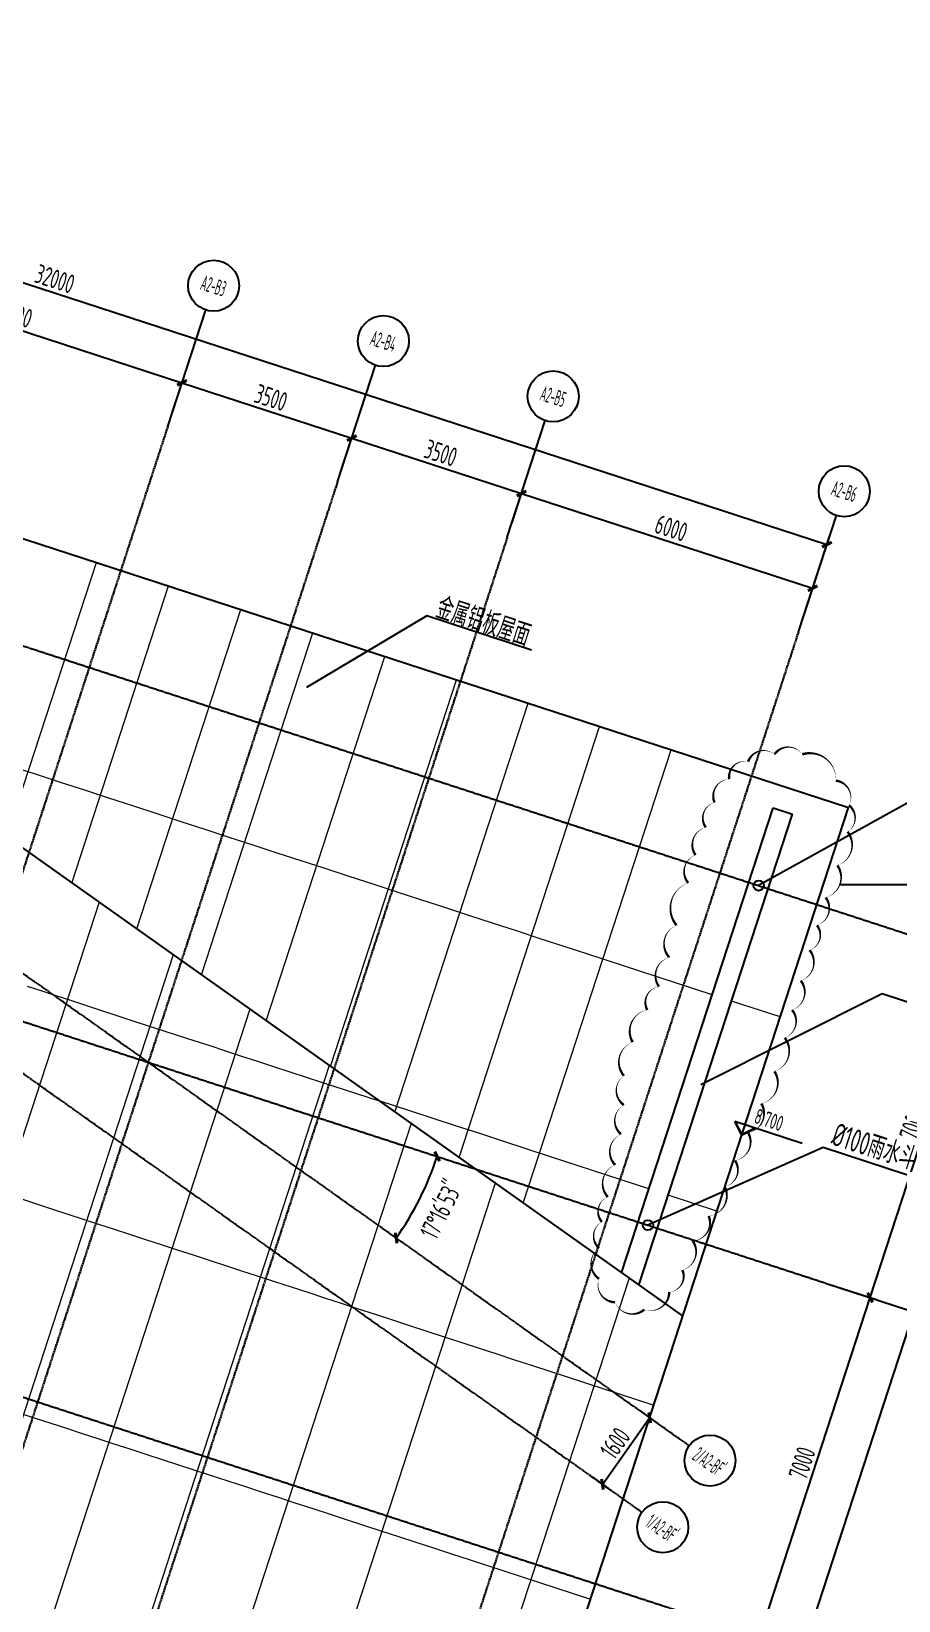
# Model space of a CAD drawing. Header units: millimetres. Extents: x 11677979 to 11902225, y -6694179 to -6308891.
# Drawn here: x 11863345 to 11880342, y -6341176 to -6310420 of the extents above; entities that cross this region are included whole.
import ezdxf
from ezdxf.enums import TextEntityAlignment as Align

# ---------------------------------------------------------------- set-up
doc = ezdxf.new("R2010")
doc.units = ezdxf.units.MM
doc.header["$LTSCALE"] = 10
doc.linetypes.add('A2-RG-AXIS$0$CENTER', pattern=[2, 1.25, -0.25, 0.25, -0.25])
doc.linetypes.add('A2-RG-AXIS$0$DOTE', pattern=[2.4200000000000004, 2, -0.2, 0.02, -0.2])
for name, color, linetype in [('A2-RG-AXIS$0$A-AXIS', 1, 'Continuous'), ('A2-RG-AXIS$0$A-DIMS-100', 1, 'Continuous'), ('A2-RG-AXIS$0$A-GRID', 1, 'A2-RG-AXIS$0$CENTER'), ('A2-RG-AXIS$0$A-SYMB', 4, 'Continuous'), ('A2-RI-RF$0$$2$A-SYMB', 4, 'Continuous'), ('A2-RI-RF$0$A-ROOF-DRAN', 175, 'Continuous'), ('A2-RI-RF$0$A-ROOF-EDGE', 2, 'Continuous'), ('A2-RI-RF$0$A-SYMB', 4, 'Continuous'), ('A2-RI-RF$0$A-SYMB-AREA', 4, 'Continuous'), ('A2-RI-RF$0$A-SYMB-NAME', 4, 'Continuous')]:
    doc.layers.add(name, color=color, linetype=linetype)
doc.layers.add('A2-RI-RF$0$A-DETL-LLIN', color=3, linetype='Continuous', lineweight=5)
doc.layers.add('A2-RI-RF$0$A-ROOF-PATT', color=8, linetype='Continuous', lineweight=13)
doc.styles.add('A2-RG-AXIS$0$ECADI', font='hzs.shx', dxfattribs={"width": 0.7, "bigfont": 'hztxt.shx'})
doc.styles.add('A2-RG-AXIS$0$XD2008', font='hzs.shx', dxfattribs={"width": 0.7, "bigfont": 'hztxt.shx'})
doc.styles.add('A2-RI-RF$0$$0$XD2008', font='xd-hzs.shx', dxfattribs={"width": 0.7, "bigfont": 'xd-hztxt.shx'})
doc.styles.add('A2-RI-RF$0$ECADI', font='hzs.shx', dxfattribs={"width": 0.7, "bigfont": 'hztxt.shx'})
doc.dimstyles.new('A2-RG-AXIS$0$XD150', dxfattribs={"dimscale": 300, "dimtxt": 2.5, "dimasz": 1.5, "dimexe": 1, "dimexo": 2, "dimgap": 0.5, "dimtad": 1, "dimdec": 0, "dimdsep": 46, "dimtxsty": 'A2-RG-AXIS$0$XD2008', "dimcen": 2.5, "dimclrt": 4, "dimaunit": 1, "dimadec": 3, "dimazin": 0, "dimtfac": 1, "dimtdec": 0, "dimtmove": 2, "dimatfit": 3, "dimfxl": 0, "dimtolj": 1, "dimtzin": 0, "dimarcsym": 0})
doc.dimstyles.new('A2-RG-AXIS$0$XD150$0', dxfattribs={"dimscale": 150, "dimtxt": 2.5, "dimasz": 1, "dimexe": 1, "dimexo": 2, "dimgap": 0.5, "dimtad": 1, "dimdec": 0, "dimdsep": 46, "dimtxsty": 'A2-RG-AXIS$0$XD2008', "dimblk": 'A2-RG-AXIS$0$_ArchTick', "dimcen": 2.5, "dimclrt": 4, "dimaunit": 1, "dimadec": 0, "dimazin": 0, "dimtfac": 1, "dimtdec": 0, "dimtmove": 2, "dimatfit": 3, "dimfxl": 0, "dimtolj": 1, "dimtzin": 0, "dimarcsym": 0})

# ---------------------------------------------------------------- blocks, each defined once
blk = doc.blocks.new('A2-RG-AXIS$0$_ArchTick')
at = {"color": 0, "linetype": 'ByBlock', "const_width": 0.4}
blk.add_lwpolyline([(-0.5, -0.5), (0.5, 0.5)], dxfattribs=at)
blk = doc.blocks.new('*D552')
at = {"layer": 'A2-RG-AXIS$0$A-DIMS-100', "color": 0, "lineweight": -2, "transparency": 16777216}
for p, q in [((11878927.93016906, -6334958.092917707), (11879926.23920276, -6335283.483664267)), ((11877614.35205065, -6341892.392635942), (11879783.6236307, -6335236.999273265)), ((11876758.65858434, -6341613.486278865), (11877756.9676227, -6341938.877026943))]:
    blk.add_line(p, q, dxfattribs=at)
at = {"layer": 'Defpoints', "color": 0, "transparency": 16777216}
for p in [(11878642.69902494, -6334865.124135705), (11879783.6236307, -6335236.999273265), (11876473.42744023, -6341520.517496863)]:
    blk.add_point(p, dxfattribs=at)
at = {"layer": 'A2-RG-AXIS$0$A-DIMS-100', "color": 0, "lineweight": -2, "transparency": 16777216, "xscale": 150, "yscale": 150, "zscale": 150}
for p, rotation in [((11879783.6236307, -6335236.999273265), 71.94704053343841), ((11877614.35205065, -6341892.392635942), 251.9470405334384)]:
    blk.add_blockref('A2-RG-AXIS$0$_ArchTick', p, dxfattribs=dict(at, rotation=rotation))
at = {"layer": 'A2-RG-AXIS$0$A-DIMS-100', "color": 4, "transparency": 16777216, "insert": (11878449.41058958, -6338483.348270353), "char_height": 375, "attachment_point": 5, "rotation": 71.94704053343841, "style": 'A2-RG-AXIS$0$XD2008'}
blk.add_mtext('\\A1;7000', dxfattribs=at)
blk = doc.blocks.new('*D553')
at = {"layer": 'A2-RG-AXIS$0$A-DIMS-100', "color": 0, "lineweight": -2, "transparency": 16777216}
for p, q in [((11879783.62360124, -6335236.999264201), (11881952.89518585, -6328581.605903353)), ((11881382.43289776, -6328395.668338951), (11882095.51075787, -6328628.090294454)), ((11879213.16131314, -6335051.061699798), (11879926.23917326, -6335283.483655302))]:
    blk.add_line(p, q, dxfattribs=at)
at = {"layer": 'Defpoints', "color": 0, "transparency": 16777216}
for p in [(11881097.20175371, -6328302.699556748), (11881952.89518585, -6328581.605903353), (11878927.93016909, -6334958.092917597)]:
    blk.add_point(p, dxfattribs=at)
at = {"layer": 'A2-RG-AXIS$0$A-DIMS-100', "color": 0, "lineweight": -2, "transparency": 16777216, "xscale": 150, "yscale": 150, "zscale": 150}
for p, rotation in [((11881952.89518585, -6328581.605903353), 71.94704049334469), ((11879783.62360124, -6335236.999264201), 251.9470404933447)]:
    blk.add_blockref('A2-RG-AXIS$0$_ArchTick', p, dxfattribs=dict(at, rotation=rotation))
at = {"layer": 'A2-RG-AXIS$0$A-DIMS-100', "color": 4, "transparency": 16777216, "insert": (11880618.6821425, -6331827.954899352), "char_height": 375, "attachment_point": 5, "rotation": 71.94704049334469, "style": 'A2-RG-AXIS$0$XD2008'}
blk.add_mtext('\\A1;7000', dxfattribs=at)
blk = doc.blocks.new('*D554')
at = {"layer": 'A2-RG-AXIS$0$A-DIMS-100', "color": 0, "lineweight": -2, "transparency": 16777216}
for p, q in [((11881382.47481131, -6328395.535308335), (11882951.24741189, -6328906.864034997)), ((11871497.38682192, -6363563.634785769), (11882808.63183982, -6328860.379644051)), ((11870071.2297934, -6363098.790450053), (11871640.00239399, -6363610.119176715))]:
    blk.add_line(p, q, dxfattribs=at)
at = {"layer": 'Defpoints', "color": 0, "transparency": 16777216}
for p in [(11881097.24366716, -6328302.566526443), (11882808.63183982, -6328860.379644051), (11869785.99864925, -6363005.821668161)]:
    blk.add_point(p, dxfattribs=at)
at = {"layer": 'A2-RG-AXIS$0$A-DIMS-100', "color": 0, "lineweight": -2, "transparency": 16777216, "xscale": 150, "yscale": 150, "zscale": 150}
for p, rotation in [((11882808.63183982, -6328860.379644051), 71.94704055555823), ((11871497.38682192, -6363563.634785769), 251.9470405555582)]:
    blk.add_blockref('A2-RG-AXIS$0$_ArchTick', p, dxfattribs=dict(at, rotation=rotation))
at = {"layer": 'A2-RG-AXIS$0$A-DIMS-100', "color": 4, "transparency": 16777216, "insert": (11876903.43207974, -6346130.659530753), "char_height": 375, "attachment_point": 5, "rotation": 71.94704055555823, "style": 'A2-RG-AXIS$0$XD2008'}
blk.add_mtext('\\A1;36500', dxfattribs=at)
blk = doc.blocks.new('*D557')
at = {"layer": 'A2-RG-AXIS$0$A-DIMS-100', "color": 0, "lineweight": -2, "transparency": 16777216}
for p, q in [((11859455.34974658, -6315708.006693729), (11859687.76429102, -6314994.964013273)), ((11859641.27916668, -6315137.579346304), (11866296.63920729, -6317306.877923114)), ((11866110.69016367, -6317877.365475068), (11866343.12433163, -6317164.262590084))]:
    blk.add_line(p, q, dxfattribs=at)
at = {"layer": 'Defpoints', "color": 0, "transparency": 16777216}
for p in [(11859362.37949791, -6315993.237359792), (11866296.63920729, -6317306.877923114), (11866017.719915, -6318162.596141131)]:
    blk.add_point(p, dxfattribs=at)
at = {"layer": 'A2-RG-AXIS$0$A-DIMS-100', "color": 0, "lineweight": -2, "transparency": 16777216, "xscale": 150, "yscale": 150, "zscale": 150}
for p, rotation in [((11859641.27916668, -6315137.579346304), 161.9467459168328), ((11866296.63920729, -6317306.877923114), 341.9467459168328)]:
    blk.add_blockref('A2-RG-AXIS$0$_ArchTick', p, dxfattribs=dict(at, rotation=rotation))
at = {"layer": 'A2-RG-AXIS$0$A-DIMS-100', "color": 4, "transparency": 16777216, "insert": (11863050.30815457, -6315972.651801905), "char_height": 375, "attachment_point": 5, "rotation": 341.9467459168328, "style": 'A2-RG-AXIS$0$XD2008'}
blk.add_mtext('\\A1;7000', dxfattribs=at)
blk = doc.blocks.new('*D558')
at = {"layer": 'A2-RG-AXIS$0$A-DIMS-100', "color": 0, "lineweight": -2, "transparency": 16777216}
for p, q in [((11866110.69016367, -6317877.365475068), (11866343.12433182, -6317164.262589509)), ((11866296.63920748, -6317306.877922539), (11869624.33716111, -6318391.533056268)), ((11869438.38258865, -6318962.03757056), (11869670.82228545, -6318248.917723237))]:
    blk.add_line(p, q, dxfattribs=at)
at = {"layer": 'Defpoints', "color": 0, "transparency": 16777216}
for p in [(11866017.719915, -6318162.596141131), (11869624.33716111, -6318391.533056268), (11869345.41233999, -6319247.268236624)]:
    blk.add_point(p, dxfattribs=at)
at = {"layer": 'A2-RG-AXIS$0$A-DIMS-100', "color": 0, "lineweight": -2, "transparency": 16777216, "xscale": 150, "yscale": 150, "zscale": 150}
for p, rotation in [((11866296.63920748, -6317306.877922539), 161.9467459168328), ((11869624.33716111, -6318391.533056268), 341.9467459168328)]:
    blk.add_blockref('A2-RG-AXIS$0$_ArchTick', p, dxfattribs=dict(at, rotation=rotation))
at = {"layer": 'A2-RG-AXIS$0$A-DIMS-100', "color": 4, "transparency": 16777216, "insert": (11868041.83715188, -6317599.6286566), "char_height": 375, "attachment_point": 5, "rotation": 341.9467459168328, "style": 'A2-RG-AXIS$0$XD2008'}
blk.add_mtext('\\A1;3500', dxfattribs=at)
blk = doc.blocks.new('*D559')
at = {"layer": 'A2-RG-AXIS$0$A-DIMS-100', "color": 0, "lineweight": -2, "transparency": 16777216}
for p, q in [((11869438.38258865, -6318962.03757056), (11869670.82228563, -6318248.917722676)), ((11869624.3371613, -6318391.533055708), (11872952.03560008, -6319476.188347572)), ((11872766.12833552, -6320046.547722286), (11872998.52072442, -6319333.573014542))]:
    blk.add_line(p, q, dxfattribs=at)
at = {"layer": 'Defpoints', "color": 0, "transparency": 16777216}
for p in [(11869345.41233999, -6319247.268236624), (11872952.03560008, -6319476.188347572), (11872673.15808685, -6320331.778388347)]:
    blk.add_point(p, dxfattribs=at)
at = {"layer": 'A2-RG-AXIS$0$A-DIMS-100', "color": 0, "lineweight": -2, "transparency": 16777216, "xscale": 150, "yscale": 150, "zscale": 150}
for p, rotation in [((11869624.3371613, -6318391.533055708), 161.9467459168328), ((11872952.03560008, -6319476.188347572), 341.9467459168328)]:
    blk.add_blockref('A2-RG-AXIS$0$_ArchTick', p, dxfattribs=dict(at, rotation=rotation))
at = {"layer": 'A2-RG-AXIS$0$A-DIMS-100', "color": 4, "transparency": 16777216, "insert": (11871369.53534828, -6318684.283868836), "char_height": 375, "attachment_point": 5, "rotation": 341.9467459168328, "style": 'A2-RG-AXIS$0$XD2008'}
blk.add_mtext('\\A1;3500', dxfattribs=at)
blk = doc.blocks.new('*D560')
at = {"layer": 'A2-RG-AXIS$0$A-DIMS-100', "color": 0, "lineweight": -2, "transparency": 16777216}
for p, q in [((11872766.12833552, -6320046.547722286), (11872998.52072474, -6319333.573013563)), ((11872952.03560041, -6319476.188346595), (11878656.96201288, -6321335.695371289)), ((11878471.06424392, -6321906.025613714), (11878703.44713721, -6321193.080038258))]:
    blk.add_line(p, q, dxfattribs=at)
at = {"layer": 'Defpoints', "color": 0, "transparency": 16777216}
for p in [(11872673.15808685, -6320331.778388347), (11878656.96201288, -6321335.695371289), (11878378.09399525, -6322191.256279777)]:
    blk.add_point(p, dxfattribs=at)
at = {"layer": 'A2-RG-AXIS$0$A-DIMS-100', "color": 0, "lineweight": -2, "transparency": 16777216, "xscale": 150, "yscale": 150, "zscale": 150}
for p, rotation in [((11872952.03560041, -6319476.188346595), 161.9467459168328), ((11878656.96201288, -6321335.695371289), 341.9467459168328)]:
    blk.add_blockref('A2-RG-AXIS$0$_ArchTick', p, dxfattribs=dict(at, rotation=rotation))
at = {"layer": 'A2-RG-AXIS$0$A-DIMS-100', "color": 4, "transparency": 16777216, "insert": (11875885.84777423, -6320156.365026138), "char_height": 375, "attachment_point": 5, "rotation": 341.9467459168328, "style": 'A2-RG-AXIS$0$XD2008'}
blk.add_mtext('\\A1;6000', dxfattribs=at)
blk = doc.blocks.new('*D561')
at = {"layer": 'A2-RG-AXIS$0$A-DIMS-100', "color": 0, "lineweight": -2, "transparency": 16777216}
for p, q in [((11848046.0837819, -6311989.248383477), (11848557.41213836, -6310420.477108918)), ((11848510.92774232, -6310563.092679332), (11878935.90674775, -6320479.869434802)), ((11878471.06278733, -6321906.025138948), (11878982.39114379, -6320337.253864387))]:
    blk.add_line(p, q, dxfattribs=at)
at = {"layer": 'Defpoints', "color": 0, "transparency": 16777216}
for p in [(11847953.11498981, -6312274.479524307), (11878935.90674775, -6320479.869434802), (11878378.09399525, -6322191.256279776)]:
    blk.add_point(p, dxfattribs=at)
at = {"layer": 'A2-RG-AXIS$0$A-DIMS-100', "color": 0, "lineweight": -2, "transparency": 16777216, "xscale": 150, "yscale": 150, "zscale": 150}
for p, rotation in [((11848510.92774232, -6310563.092679332), 161.9470385083665), ((11878935.90674775, -6320479.869434802), 341.9470385083665)]:
    blk.add_blockref('A2-RG-AXIS$0$_ArchTick', p, dxfattribs=dict(at, rotation=rotation))
at = {"layer": 'A2-RG-AXIS$0$A-DIMS-100', "color": 4, "transparency": 16777216, "insert": (11863804.76493811, -6315271.903808841), "char_height": 375, "attachment_point": 5, "rotation": 341.94703850836646, "style": 'A2-RG-AXIS$0$XD2008'}
blk.add_mtext('\\A1;32000', dxfattribs=at)
blk = doc.blocks.new('A2-RG-AXIS$0$ECADI-TAG-GRID')
at = {"color": 13}
blk.add_circle((0, 0), 5, dxfattribs=at)
at = {"style": 'A2-RG-AXIS$0$ECADI', "width": 0.7}
blk.add_attdef('GRID', text='', height=5, dxfattribs=at).set_placement((0, 0), align=Align.MIDDLE)
blk = doc.blocks.new('*D563')
at = {"layer": 'A2-RG-AXIS$0$A-DIMS-100', "color": 0, "lineweight": -2, "transparency": 16777216}
for p, q in [((11875258.06524041, -6337446.924627418), (11875585.21431263, -6337678.842345578)), ((11874537.5188221, -6338897.380059663), (11875462.8436641, -6337592.093141666)), ((11874332.74039841, -6338752.211545415), (11874659.88947063, -6338984.129263574))]:
    blk.add_line(p, q, dxfattribs=at)
at = {"layer": 'Defpoints', "color": 0, "transparency": 16777216}
for p in [(11875013.32394336, -6337273.426219594), (11875462.8436641, -6337592.093141666), (11874087.99910136, -6338578.713137591)]:
    blk.add_point(p, dxfattribs=at)
at = {"layer": 'A2-RG-AXIS$0$A-DIMS-100', "color": 0, "lineweight": -2, "transparency": 16777216, "xscale": 150, "yscale": 150, "zscale": 150}
for p, rotation in [((11875462.8436641, -6337592.093141666), 54.66696937451481), ((11874537.5188221, -6338897.380059663), 234.6669693745148)]:
    blk.add_blockref('A2-RG-AXIS$0$_ArchTick', p, dxfattribs=dict(at, rotation=rotation))
at = {"layer": 'A2-RG-AXIS$0$A-DIMS-100', "color": 4, "transparency": 16777216, "insert": (11874786.03260818, -6338092.925493819), "char_height": 375, "attachment_point": 5, "rotation": 54.666969374514814, "style": 'A2-RG-AXIS$0$XD2008'}
blk.add_mtext('\\A1;1600', dxfattribs=at)
blk = doc.blocks.new('*D534')
at = {"layer": 'A2-RG-AXIS$0$A-DIMS-100', "color": 0, "lineweight": -2, "ltscale": 3, "transparency": 16777216}
blk.add_arc((11865636.64522695, -6330625.906195152), 5954.255126050122, 324.6655761921282, 341.9470404933483, dxfattribs=at)
at = {"layer": 'Defpoints', "color": 0, "ltscale": 3, "transparency": 16777216}
for p in [(11846413.53616189, -6316997.839551635), (11840967.23776884, -6322585.112555077), (11870815.17724133, -6333564.606636181), (11878927.92889912, -6334958.092503279), (11876238.3543392, -6338141.901543669)]:
    blk.add_point(p, dxfattribs=at)
at = {"layer": 'A2-RG-AXIS$0$A-DIMS-100', "color": 0, "lineweight": -2, "ltscale": 3, "transparency": 16777216, "xscale": 150, "yscale": 150, "zscale": 150}
for p, rotation in [((11871297.77523217, -6332471.105688449), 71.94704049334831), ((11870494.06856946, -6334069.536921248), 234.6655761921282)]:
    blk.add_blockref('A2-RG-AXIS$0$_ArchTick', p, dxfattribs=dict(at, rotation=rotation))
at = {"layer": 'A2-RG-AXIS$0$A-DIMS-100', "color": 4, "ltscale": 3, "transparency": 16777216, "insert": (11871378.07992697, -6333512.755017445), "char_height": 375, "attachment_point": 5, "rotation": 63.30630834273997, "style": 'A2-RG-AXIS$0$XD2008'}
blk.add_mtext('\\A1;17°16\'53"', dxfattribs=at)
blk = doc.blocks.new('A2-RI-RF$0$5erhfh')
at = {"layer": 'A2-RI-RF$0$A-SYMB-AREA', "style": 'A2-RI-RF$0$ECADI', "width": 0.7}
blk.add_attdef('340M2', text='', height=2.5, dxfattribs=at).set_placement((0, 1.25), align=Align.MIDDLE_LEFT)
at = {"layer": 'A2-RI-RF$0$A-SYMB-NAME', "style": 'A2-RI-RF$0$ECADI', "width": 0.7}
blk.add_attdef('CHINESENAME', (-12.29193252821193, 3.0875), '', height=4.5, dxfattribs=at)
blk = doc.blocks.new('A2-RI-RF$0$$2$ECADI-TAG-HGHT（国标）')
at = {"color": 1}
blk.add_line((-2.121320343559546, 2.121320343559546), (11.76789873223262, 2.121320343559546), dxfattribs=at)
at = {"color": 1, "const_width": 0.5}
blk.add_lwpolyline([(-2.121320343559546, 2.121320343559546), (0, 0), (2.121320343559546, 2.121320343559546)], dxfattribs=at)
at = {"style": 'A2-RI-RF$0$$0$XD2008', "width": 0.7}
blk.add_attdef('FL', text='', height=3, dxfattribs=at).set_placement((-2.688785023899595, 2.967328765217609), align=Align.RIGHT)
for tag, p in [('F.F.L.', (2.283611041903605, 2.967328765217609)), ('T.O.S.', (2.283611041903605, -1.104423031572336))]:
    blk.add_attdef(tag, p, '', height=3, dxfattribs=at)
blk = doc.blocks.new('A2-RG-AXIS')
at = {"layer": 'A2-RG-AXIS$0$A-AXIS'}
for p, q in [((11866017.719915, -6318162.596141131), (11866761.5126057, -6315880.656620232)), ((11869345.41233998, -6319247.268236623), (11870089.21609832, -6316965.294760454)), ((11872673.10744573, -6320331.933754197), (11873416.92007611, -6318049.933058809)), ((11878377.7207673, -6322191.338726587), (11879121.54291445, -6319909.308833934)), ((11878927.92889912, -6334958.092503279), (11881209.77930306, -6335701.843256277))]:
    blk.add_line(p, q, dxfattribs=at)
at = {"layer": 'A2-RG-AXIS$0$A-GRID', "linetype": 'A2-RG-AXIS$0$DOTE'}
for p, q in [((11843136.50935356, -6315929.719193917), (11881097.20048383, -6328302.69914212)), ((11876238.3543392, -6338141.901543668), (11846413.53616189, -6316997.839551634)), ((11866017.6372556, -6318162.465000715), (11852856.99373725, -6358539.728125659)), ((11875313.56968471, -6339447.571423201), (11845488.17958158, -6318303.103969011)), ((11869345.46151255, -6319247.142503096), (11856184.81803177, -6359624.405512745)), ((11872673.16549019, -6320331.780801403), (11859512.52204699, -6360709.043695768)), ((11878378.07715797, -6322191.250791802), (11865217.4337792, -6362568.513488524)), ((11840967.23776884, -6322585.112555077), (11878927.92889912, -6334958.092503279)), ((11838797.96618413, -6329240.505916234), (11876758.6573144, -6341613.485864437))]:
    blk.add_line(p, q, dxfattribs=at)
at = {"layer": 'A2-RG-AXIS$0$A-SYMB'}
ref = blk.add_blockref('A2-RG-AXIS$0$ECADI-TAG-GRID', (11866916.43166116, -6315405.261956555), dxfattribs=dict(at, xscale=100.0000000000341, yscale=100.0000000000341, zscale=100.0000000000341, rotation=342.7200000000827))
ref.add_attrib('GRID', 'A2-B3', dxfattribs={"layer": '0', "extrusion": (0, 0, -1), "height": 300, "rotation": 17.27999999377483, "style": 'A2-RG-AXIS$0$ECADI', "text_generation_flag": 2, "width": 0.5}).set_placement((-11866916.43166116, -6315405.261956555), align=Align.MIDDLE)
ref = blk.add_blockref('A2-RG-AXIS$0$ECADI-TAG-GRID', (11870244.13515378, -6316489.900096774), dxfattribs=dict(at, xscale=100.0000000000341, yscale=100.0000000000341, zscale=100.0000000000341, rotation=342.7200000000827))
ref.add_attrib('GRID', 'A2-B4', dxfattribs={"layer": '0', "extrusion": (0, 0, -1), "height": 300, "rotation": 17.27999999377483, "style": 'A2-RG-AXIS$0$ECADI', "text_generation_flag": 2, "width": 0.5}).set_placement((-11870244.13515378, -6316489.900096774), align=Align.MIDDLE)
ref = blk.add_blockref('A2-RG-AXIS$0$ECADI-TAG-GRID', (11873571.83913157, -6317574.538395129), dxfattribs=dict(at, xscale=100.0000000000341, yscale=100.0000000000341, zscale=100.0000000000341, rotation=342.7200000000827))
ref.add_attrib('GRID', 'A2-B5', dxfattribs={"layer": '0', "extrusion": (0, 0, -1), "height": 300, "rotation": 17.27999999377483, "style": 'A2-RG-AXIS$0$ECADI', "text_generation_flag": 2, "width": 0.5}).set_placement((-11873571.83913157, -6317574.538395129), align=Align.MIDDLE)
ref = blk.add_blockref('A2-RG-AXIS$0$ECADI-TAG-GRID', (11879276.74412283, -6319434.00620937), dxfattribs=dict(at, xscale=100.0000000000341, yscale=100.0000000000341, zscale=100.0000000000341, rotation=342.7200000000827))
ref.add_attrib('GRID', 'A2-B6', dxfattribs={"layer": '0', "extrusion": (0, 0, -1), "height": 300, "rotation": 17.27999999377483, "style": 'A2-RG-AXIS$0$ECADI', "text_generation_flag": 2, "width": 0.5}).set_placement((-11879276.74412283, -6319434.00620937), align=Align.MIDDLE)
ref = blk.add_blockref('A2-RG-AXIS$0$ECADI-TAG-GRID', (11876645.5764586, -6338432.022458929), dxfattribs=dict(at, xscale=99.99999999997956, yscale=99.99999999997956, zscale=99.99999999997956, rotation=325.4399999999224))
ref.add_attrib('GRID', "2/A2-BF'", dxfattribs={"layer": '0', "extrusion": (0, 0, -1), "height": 300, "rotation": 34.55999999414512, "style": 'A2-RG-AXIS$0$ECADI', "text_generation_flag": 2, "width": 0.4}).set_placement((-11876645.5764586, -6338432.022458929), align=Align.MIDDLE)
ref = blk.add_blockref('A2-RG-AXIS$0$ECADI-TAG-GRID', (11875720.67234239, -6339737.859945388), dxfattribs=dict(at, xscale=99.99999999997956, yscale=99.99999999997956, zscale=99.99999999997956, rotation=325.4399999999224))
ref.add_attrib('GRID', "1/A2-BF'", dxfattribs={"layer": '0', "extrusion": (0, 0, -1), "height": 300, "rotation": 34.55999999414512, "style": 'A2-RG-AXIS$0$ECADI', "text_generation_flag": 2, "width": 0.4}).set_placement((-11875720.67234239, -6339737.859945388), align=Align.MIDDLE)
at = {"layer": 'A2-RG-AXIS$0$A-DIMS-100'}
for p1, p2, distance, picture, middle in [((11847953.11498981, -6312274.479524307), (11878378.09399525, -6322191.256279777), 1800.000000000843, '*D561', (11863804.76493811, -6315271.903808841)), ((11869785.99864925, -6363005.821668161), (11881097.24366716, -6328302.566526443), -1800.001375470765, '*D554', (11876903.43207974, -6346130.659530753)), ((11878927.93016909, -6334958.092917596), (11881097.20175371, -6328302.699556747), -899.9999999922474, '*D553', (11880618.6821425, -6331827.954899352)), ((11874087.99910135, -6338578.71313759), (11875013.32394335, -6337273.426219594), -551.0141437076765, '*D563', (11874786.03260818, -6338092.925493819))]:
    dim = blk.add_aligned_dim(p1=p1, p2=p2, distance=distance, dimstyle='A2-RG-AXIS$0$XD150$0', dxfattribs=at)
    dim.commit()
    dim.dimension.update_dxf_attribs({"geometry": picture, "text_midpoint": middle})
for base, p1, p2, angle, picture, middle in [((11866296.63920729, -6317306.877923114), (11859362.37949791, -6315993.237359791), (11866017.719915, -6318162.596141131), 161.9467459168328, '*D557', (11863050.30815457, -6315972.651801905)), ((11869624.33716111, -6318391.533056268), (11866017.719915, -6318162.596141131), (11869345.41233998, -6319247.268236623), 161.9467459168328, '*D558', (11868041.83715188, -6317599.6286566)), ((11872952.03560008, -6319476.188347572), (11869345.41233998, -6319247.268236623), (11872673.15808685, -6320331.778388347), 161.9467459168328, '*D559', (11871369.53534828, -6318684.283868836)), ((11878656.96201288, -6321335.695371289), (11872673.15808685, -6320331.778388347), (11878378.09399525, -6322191.256279777), 161.9467459168328, '*D560', (11875885.84777423, -6320156.365026138)), ((11879783.6236307, -6335236.999273265), (11876473.42744023, -6341520.517496863), (11878642.69902494, -6334865.124135705), 251.9470405334384, '*D552', (11878449.41058958, -6338483.348270353))]:
    dim = blk.add_linear_dim(base=base, p1=p1, p2=p2, angle=angle, dimstyle='A2-RG-AXIS$0$XD150$0', dxfattribs=at)
    dim.commit()
    dim.dimension.update_dxf_attribs({"geometry": picture, "text_midpoint": middle})
at = {"layer": 'A2-RG-AXIS$0$A-DIMS-100', "ltscale": 3}
dim = blk.add_angular_dim_2l(base=(11870815.17724133, -6333564.606636181), line1=((11840967.23776884, -6322585.112555077), (11878927.92889912, -6334958.092503279)), line2=((11876238.3543392, -6338141.901543668), (11846413.53616189, -6316997.839551634)), dimstyle='A2-RG-AXIS$0$XD150', override={"dimscale": 150, "dimasz": 1, "dimblk": 'A2-RG-AXIS$0$_ArchTick', "dimadec": 4}, dxfattribs=at)
dim.commit()
dim.dimension.update_dxf_attribs({"geometry": '*D534', "text_midpoint": (11871378.07992697, -6333512.755017444)})
blk = doc.blocks.new('A2-RI-RF')
at = {"layer": 'A2-RI-RF$0$A-ROOF-DRAN'}
for p, q in [((11874911.69869127, -6334749.769287027), (11877880.8185069, -6325640.258549185)), ((11875253.44267893, -6334992.045904364), (11878261.12733196, -6325764.214983404)), ((11877880.8185069, -6325640.258549185), (11878261.12669897, -6325764.216925462))]:
    blk.add_line(p, q, dxfattribs=at)
for centre in [(11877599.1512665, -6327162.531068819), (11875429.87968178, -6333817.924429976)]:
    blk.add_circle(centre, 100, dxfattribs=at)
at = {"layer": 'A2-RI-RF$0$A-ROOF-EDGE'}
for p, q in [((11845084.25151532, -6314461.012876544), (11879359.85587748, -6325632.86862675)), ((11851321.72982552, -6318025.852945874), (11876111.12932032, -6335600.095864882)), ((11871983.11175263, -6348264.983428199), (11879359.86533972, -6325632.871710893)), ((11876129.3406159, -6335544.362679327), (11876130.27355357, -6335541.500347648))]:
    blk.add_line(p, q, dxfattribs=at)
at = {"layer": 'A2-RI-RF$0$A-ROOF-PATT', "lineweight": 9}
for p, q in [((11862864.8671624, -6326209.266168463), (11864618.80127538, -6320828.141221202)), ((11864138.07122117, -6327111.893818601), (11866035.68268514, -6321289.962245794)), ((11865409.15237669, -6328013.016453769), (11867450.20162825, -6321751.013243504)), ((11866677.8655417, -6328912.460321341), (11868862.08536003, -6322211.205315418)), ((11867944.07372808, -6329810.128304713), (11870271.18143368, -6322670.488772733)), ((11869207.84977553, -6330706.072042994), (11871677.57090864, -6323128.890036116)), ((11870469.28835643, -6331600.358653398), (11873081.3591408, -6323586.443445469)), ((11871728.41878412, -6332493.008917374), (11874482.5787514, -6324043.159633419)), ((11872985.19696779, -6333383.991577111), (11875881.18067414, -6324499.022607205)), ((11863444.56257049, -6324985.928559265), (11862971.23309503, -6324831.65064864)), ((11863917.65704801, -6325140.129874216), (11863444.56257049, -6324985.928559265)), ((11864390.50511862, -6325294.250874831), (11863917.65704801, -6325140.129874216)), ((11864863.09660312, -6325448.288243281), (11864390.50511862, -6325294.250874831)), ((11865335.42132237, -6325602.238661755), (11864863.09660312, -6325448.288243281)), ((11865807.46909727, -6325756.098812463), (11865335.42132237, -6325602.238661755)), ((11866279.2297488, -6325909.865377629), (11865807.46909727, -6325756.098812463)), ((11866750.69309796, -6326063.535039498), (11866279.2297488, -6325909.865377629)), ((11867221.84896538, -6326217.104480182), (11866750.69309796, -6326063.535039498)), ((11867692.69036222, -6326370.571421727), (11867221.84896538, -6326217.104480182)), ((11868163.21963804, -6326523.936629948), (11867692.69036222, -6326370.571421727)), ((11868633.44080118, -6326677.201411339), (11868163.21963804, -6326523.936629948)), ((11869103.35786018, -6326830.367072447), (11868633.44080118, -6326677.201411339)), ((11869572.97482371, -6326983.434919868), (11869103.35786018, -6326830.367072447)), ((11870042.29570056, -6327136.406260231), (11869572.97482371, -6326983.434919868)), ((11870511.3244996, -6327289.282400195), (11870042.29570056, -6327136.406260231)), ((11870980.06522975, -6327442.064646437), (11870511.3244996, -6327289.282400195)), ((11864670.83017988, -6327489.588944281), (11857960.81435363, -6348076.128251479)), ((11871448.52155723, -6327594.754193933), (11870980.06522975, -6327442.064646437)), ((11871916.69342395, -6327747.351023747), (11871448.52155723, -6327594.754193933)), ((11872384.57885564, -6327899.854492377), (11871916.69342395, -6327747.351023747)), ((11872852.17587012, -6328052.263953759), (11872384.57885564, -6327899.854492377)), ((11873319.48248529, -6328204.578761833), (11872852.17587012, -6328052.263953759)), ((11873786.49671903, -6328356.798270546), (11873319.48248529, -6328204.578761833)), ((11866124.50043357, -6328520.15663382), (11859742.56816638, -6348100.125277188)), ((11874253.21658924, -6328508.921833852), (11873786.49671903, -6328356.798270546)), ((11876687.23596578, -6329302.270744724), (11874253.21658924, -6328508.921833852)), ((11863264.73649928, -6329134.429920063), (11863552.07081693, -6329228.084214753)), ((11863552.07081693, -6329228.084214753), (11863841.34998184, -6329322.372416656)), ((11863841.34998184, -6329322.372416656), (11864132.56751476, -6329417.292413925)), ((11864132.56751476, -6329417.292413925), (11864425.71693638, -6329512.842094672)), ((11864425.71693638, -6329512.842094672), (11864720.79176722, -6329609.019346971)), ((11878022.04664771, -6329737.341480372), (11877067.54415782, -6329426.229121087)), ((11867628.82132312, -6329586.632679226), (11861586.40412144, -6348124.958437921)), ((11864720.79176722, -6329609.019346971), (11865017.78552773, -6329705.822058858)), ((11865017.78552773, -6329705.822058858), (11865316.69173824, -6329803.248118339)), ((11865316.69173824, -6329803.248118339), (11865617.50391896, -6329901.295413382)), ((11865617.50391896, -6329901.295413382), (11865920.21559002, -6329999.961831925)), ((11865920.21559002, -6329999.961831925), (11866224.82027145, -6330099.245261872)), ((11866224.82027145, -6330099.245261872), (11866531.3114832, -6330199.143591101)), ((11866531.3114832, -6330199.143591101), (11866839.68274509, -6330299.654707458)), ((11866839.68274509, -6330299.654707458), (11867149.92757691, -6330400.776498762)), ((11867149.92757691, -6330400.776498762), (11867462.03949832, -6330502.506852805)), ((11869182.85073225, -6330688.349174817), (11863491.16747324, -6348150.612181324)), ((11867462.03949832, -6330502.506852805), (11867776.01202893, -6330604.843657351)), ((11867776.01202893, -6330604.843657351), (11868091.83868825, -6330707.784800143)), ((11868091.83868825, -6330707.784800143), (11868409.51299574, -6330811.328168896)), ((11868409.51299574, -6330811.328168896), (11868729.02847076, -6330915.471651302)), ((11868729.02847076, -6330915.471651302), (11869050.37863263, -6331020.213135031)), ((11869050.37863263, -6331020.213135031), (11870162.07322506, -6331382.560987572)), ((11870759.15400746, -6331577.174634852), (11870162.07322506, -6331382.560987572)), ((11871216.74026487, -6331726.321171008), (11870759.15400746, -6331577.174634852)), ((11870785.64648253, -6331824.638170887), (11865455.70340006, -6348177.070954024)), ((11871674.05031612, -6331875.37768), (11871216.74026487, -6331726.321171008)), ((11872131.08230653, -6332024.343557316), (11871674.05031612, -6331875.37768)), ((11872587.83438149, -6332173.218198452), (11872131.08230653, -6332024.343557316)), ((11873044.30468635, -6332322.000998911), (11872587.83438149, -6332173.218198452)), ((11873500.49136654, -6332470.691354201), (11873044.30468635, -6332322.000998911)), ((11875447.67162358, -6333105.35899534), (11873500.49136654, -6332470.691354201)), ((11872436.2663575, -6332994.831690727), (11867478.85703353, -6348204.31920202)), ((11876782.46288502, -6333540.423401036), (11875827.97981562, -6333229.317371704)), ((11863168.50140342, -6333310.177082556), (11863463.18799059, -6333406.227789971)), ((11863463.18799059, -6333406.227789971), (11863759.79036251, -6333502.902931917)), ((11863759.79036251, -6333502.902931917), (11864058.30205742, -6333600.200402237)), ((11864058.30205742, -6333600.200402237), (11864358.71661349, -6333698.118094742)), ((11864358.71661349, -6333698.118094742), (11864661.02756876, -6333796.653903213)), ((11864661.02756876, -6333796.653903213), (11864965.22846116, -6333895.805721398)), ((11864965.22846116, -6333895.805721398), (11865271.31282858, -6333995.571443011)), ((11865271.31282858, -6333995.571443011), (11865579.27420877, -6334095.948961743)), ((11865579.27420877, -6334095.948961743), (11865889.10613941, -6334196.936171255)), ((11865889.10613941, -6334196.936171255), (11866200.80215812, -6334298.530965179)), ((11866200.80215812, -6334298.530965179), (11866514.35580242, -6334400.731237123)), ((11866514.35580242, -6334400.731237123), (11866829.76060974, -6334503.53488067)), ((11866829.76060974, -6334503.53488067), (11867147.01011746, -6334606.939789377)), ((11867147.01011746, -6334606.939789377), (11867466.09786287, -6334710.943856779)), ((11867466.09786287, -6334710.943856779), (11867787.0173832, -6334815.544976387)), ((11867787.0173832, -6334815.544976387), (11868109.76221562, -6334920.741041692)), ((11868109.76221562, -6334920.741041692), (11868434.32589722, -6335026.529946162)), ((11868434.32589722, -6335026.529946162), (11868760.70196502, -6335132.909583245)), ((11868760.70196502, -6335132.909583245), (11869088.88395603, -6335239.877846374)), ((11869088.88395603, -6335239.877846374), (11869418.8654073, -6335347.432629008)), ((11869418.8654073, -6335347.432629008), (11869750.6398559, -6335455.571824607)), ((11869750.6398559, -6335455.571824607), (11870084.20083885, -6335564.293326614)), ((11870084.20083885, -6335564.293326614), (11870419.54189311, -6335673.595028455)), ((11870419.54189311, -6335673.595028455), (11870756.6565556, -6335783.474823539)), ((11870756.6565556, -6335783.474823539), (11871095.53836318, -6335893.93060526)), ((11871095.53836318, -6335893.93060526), (11871436.18085266, -6336004.960266992)), ((11871436.18085266, -6336004.960266992), (11871778.57756081, -6336116.561702098)), ((11871778.57756081, -6336116.561702098), (11872122.72202435, -6336228.732803925)), ((11872122.72202435, -6336228.732803925), (11872468.60777997, -6336341.471465806)), ((11872468.60777997, -6336341.471465806), (11872816.22836429, -6336454.775581057)), ((11872816.22836429, -6336454.775581057), (11873165.5773139, -6336568.643042985)), ((11863119.13284988, -6337501.200015105), (11863421.44380515, -6337599.735823576)), ((11863421.44380515, -6337599.735823576), (11863725.64469755, -6337698.887641761)), ((11863725.64469755, -6337698.887641761), (11864031.72906497, -6337798.653363374)), ((11864031.72906497, -6337798.653363374), (11864339.69044515, -6337899.030882106)), ((11864339.69044515, -6337899.030882106), (11864649.5223758, -6338000.018091618)), ((11864649.5223758, -6338000.018091618), (11864961.21839451, -6338101.612885542)), ((11864961.21839451, -6338101.612885542), (11865274.77203881, -6338203.813157487)), ((11865274.77203881, -6338203.813157487), (11865590.17684613, -6338306.616801033)), ((11865590.17684613, -6338306.616801033), (11865907.42635385, -6338410.02170974)), ((11865907.42635385, -6338410.02170974), (11866226.51409926, -6338514.025777142)), ((11866226.51409926, -6338514.025777142), (11866547.43361959, -6338618.62689675)), ((11866547.43361959, -6338618.62689675), (11866870.17845201, -6338723.822962055)), ((11866870.17845201, -6338723.822962055), (11867194.74213361, -6338829.611866525)), ((11867194.74213361, -6338829.611866525), (11867521.11820141, -6338935.991503608)), ((11867521.11820141, -6338935.991503608), (11867849.30019242, -6339042.959766738)), ((11867849.30019242, -6339042.959766738), (11868179.28164369, -6339150.514549372)), ((11868179.28164369, -6339150.514549372), (11868511.05609228, -6339258.65374497)), ((11868511.05609228, -6339258.65374497), (11868844.61707523, -6339367.375246977)), ((11868844.61707523, -6339367.375246977), (11869179.9581295, -6339476.676948818)), ((11869179.9581295, -6339476.676948818), (11869517.07279199, -6339586.556743903)), ((11869517.07279199, -6339586.556743903), (11869855.95459957, -6339697.012525623)), ((11869855.95459957, -6339697.012525623), (11870196.59708905, -6339808.042187355)), ((11870196.59708905, -6339808.042187355), (11870538.9937972, -6339919.643622461)), ((11870538.9937972, -6339919.643622461), (11870883.13826074, -6340031.814724288)), ((11870883.13826074, -6340031.814724288), (11871229.02401636, -6340144.553386169)), ((11871229.02401636, -6340144.553386169), (11871576.64460067, -6340257.85750142)), ((11871576.64460067, -6340257.85750142), (11871925.99355029, -6340371.724963348))]:
    blk.add_line(p, q, dxfattribs=at)
at = {"layer": 'A2-RI-RF$0$A-ROOF-PATT'}
for p, q in [((11875059.26108016, -6334854.382441078), (11870693.84395099, -6348247.619305073)), ((11873165.80064228, -6336568.542636982), (11875542.98048273, -6337343.365161218)), ((11871926.23629942, -6340371.630887383), (11874303.41613985, -6341146.453411612))]:
    blk.add_line(p, q, dxfattribs=at)
at = {"layer": 'A2-RI-RF$0$A-SYMB'}
for points in [[(11873147.22390687, -6322548.1597923), (11871095.11200253, -6321877.605182054), (11868737.23029104, -6323277.686437508)], [(11883558.09084578, -6325665.85109063), (11881505.97894143, -6324995.296480384), (11877599.1512665, -6327162.531068819)], [(11882069.5415132, -6329954.551687946), (11880017.42960886, -6329283.9970777), (11876468.13975978, -6331070.441780259)], [(11880917.35720415, -6332968.93636582), (11878865.2452998, -6332298.381755575), (11875429.87968178, -6333817.924429976)]]:
    blk.add_lwpolyline(points, dxfattribs=at)
at = {"layer": 'Defpoints', "color": 3}
blk.add_line((11879190.84953565, -6327140.49921261), (11894445.64776681, -6327140.49921261), dxfattribs=at)
at = {"layer": 'Defpoints'}
blk.add_lwpolyline([(11878453.77858817, -6324589.450783951, 0, 50, 0.52056705), (11877909.31161808, -6324589.450783951, 0, 50, 0.52056705), (11877909.31161808, -6324589.450783951, 0, 50, 0.52056705), (11877393.54063005, -6324732.632641017, 0, 50, 0.52056705), (11877393.54063005, -6324732.632641017, 0, 50, 0.52056705), (11877021.01672492, -6325076.277122362, 0, 50, 0.52056705), (11877021.01672492, -6325076.277122362, 0, 50, 0.52056705), (11876734.46435227, -6325534.456390172, 0, 50, 0.52056705), (11876734.46435227, -6325534.456390172, 0, 50, 0.52056705), (11876562.55039074, -6326021.282728583, 0, 50, 0.52056705), (11876562.55039074, -6326021.282728583, 0, 50, 0.52056705), (11876361.96955057, -6326565.376460226, 0, 50, 0.52056705), (11876361.96955057, -6326565.376460226, 0, 50, 0.52056705), (11876218.69336425, -6327109.470191867, 0, 50, 0.52056705), (11876218.69336425, -6327109.470191867, 0, 50, 0.52056705), (11875989.44564544, -6327939.927637642, 0, 50, 0.52056705), (11875989.44564544, -6327939.927637642, 0, 50, 0.52056705), (11875846.16945911, -6328569.922459134, 0, 50, 0.52056705), (11875846.16945911, -6328569.922459132, 0, 50, 0.52056705), (11875645.58861895, -6329142.663261376, 0, 50, 0.52056705), (11875645.58861895, -6329142.663261376, 0, 50, 0.52056705), (11875416.37000357, -6329600.842529186, 0, 50, 0.52056705), (11875416.37000357, -6329600.842529186, 0, 50, 0.52056705), (11875129.81763092, -6330230.850724661, 0, 50, 0.52056705), (11875129.81763092, -6330230.85072466, 0, 50, 0.52056705), (11874957.87456596, -6330889.479242773, 0, 50, 0.52056705), (11874957.87456596, -6330889.479242773, 0, 50, 0.52056705), (11874957.87456596, -6331462.220045013, 0, 50, 0.52056705), (11874957.87456596, -6331462.220045013, 0, 50, 0.52056705), (11874900.56991212, -6332034.947473273, 0, 50, 0.52056705), (11874900.56991212, -6332034.947473273, 0, 50, 0.52056705), (11874785.96060443, -6332636.308598149, 0, 50, 0.52056705), (11874785.96060443, -6332636.308598148, 0, 50, 0.52056705), (11874642.6844181, -6333266.316793623, 0, 50, 0.52056705), (11874642.6844181, -6333266.316793622, 0, 50, 0.52056705), (11874528.04600699, -6333753.129758053, 0, 50, 0.52056705), (11874528.04600699, -6333753.129758053, 0, 50, 0.52056705), (11874470.74135314, -6334268.589793079, 0, 50, 0.52056705), (11874470.74135314, -6334268.589793079, 0, 50, 0.52056705), (11874470.74135314, -6334869.964291938, 0, 50, 0.52056705), (11874470.74135314, -6334869.964291938, 0, 50, 0.52056705), (11874785.96060443, -6335328.143559748, 0, 50, 0.52056705), (11874785.96060443, -6335328.143559748, 0, 50, 0.52056705), (11875359.0362463, -6335471.325416814, 0, 50, 0.52056705), (11875359.0362463, -6335471.325416814, 0, 50, 0.52056705), (11875846.16945911, -6335127.694309452, 0, 50, 0.52056705), (11875846.16945911, -6335127.694309453, 0, 50, 0.52056705), (11876104.08405656, -6334698.135364273, 0, 50, 0.52056705), (11876104.08405656, -6334698.135364273, 0, 50, 0.52056705), (11876304.66489673, -6334125.407936013, 0, 50, 0.52056705), (11876304.66489673, -6334125.407936013, 0, 50, 0.52056705), (11876619.85504458, -6333638.594971586, 0, 50, 0.52056705), (11876619.85504458, -6333638.594971586, 0, 50, 0.52056705), (11876935.07429587, -6333065.854169344, 0, 50, 0.52056705), (11876935.07429587, -6333065.854169343, 0, 50, 0.52056705), (11877135.65513604, -6332550.4075083, 0, 50, 0.52056705), (11877135.65513604, -6332550.407508299, 0, 50, 0.52056705), (11877393.54063005, -6332006.313776656, 0, 50, 0.52056705), (11877393.54063005, -6332006.313776656, 0, 50, 0.52056705), (11877651.42612406, -6331433.572974415, 0, 50, 0.52056705), (11877651.42612406, -6331433.572974415, 0, 50, 0.52056705), (11877909.31161808, -6330803.578152924, 0, 50, 0.52056705), (11877909.31161808, -6330803.578152924, 0, 50, 0.52056705), (11878109.92156167, -6330144.936260832, 0, 50, 0.52056705), (11878109.92156167, -6330144.936260832, 0, 50, 0.52056705), (11878253.16864457, -6329600.842529186, 0, 50, 0.52056705), (11878253.16864457, -6329600.842529186, 0, 50, 0.52056705), (11878425.11170953, -6329028.115100928, 0, 50, 0.52056705), (11878425.11170953, -6329028.115100928, 0, 50, 0.52056705), (11878597.02567106, -6328426.740602069, 0, 50, 0.52056705), (11878597.02567106, -6328426.740602069, 0, 50, 0.52056705), (11878740.30185739, -6327939.927637642, 0, 50, 0.52056705), (11878740.30185739, -6327939.927637642, 0, 50, 0.52056705), (11878912.24492235, -6327395.833905999, 0, 50, 0.52056705), (11878912.24492235, -6327395.833905999, 0, 50, 0.52056705), (11879141.49264115, -6326765.825710524, 0, 50, 0.52056705), (11879141.49264115, -6326765.825710524, 0, 50, 0.52056705), (11879342.07348132, -6326107.183818432, 0, 50, 0.52056705), (11879342.07348132, -6326107.183818432, 0, 50, 0.52056705), (11879370.71125653, -6325591.737157388, 0, 50, 0.52056705), (11879370.71125653, -6325591.737157388, 0, 50, 0.52056705), (11879112.82576251, -6325104.910818977, 0, 50, 0.52056705), (11879112.82576251, -6325104.910818977, 0, 50, 0.52056705), (11878453.77858817, -6324589.450783951, 0, 0, 0)], format="xyseb", dxfattribs=at)
ref = blk.add_blockref('A2-RI-RF$0$5erhfh', (11872311.32999649, -6322581.243694819), dxfattribs=dict(xscale=100, yscale=100, zscale=100, rotation=341.9470404933405))
ref.add_attrib('CHINESENAME', '金属铝板屋面', (11871238.32970903, -6321906.771309608), dxfattribs={"layer": 'A2-RI-RF$0$A-SYMB-NAME', "height": 450, "rotation": 341.9470404965621, "style": 'A2-RI-RF$0$ECADI', "width": 0.7})
ref = blk.add_blockref('A2-RI-RF$0$5erhfh', (11880071.21081326, -6332904.776865444), dxfattribs=dict(xscale=100, yscale=100, zscale=100, rotation=341.9470404933405))
ref.add_attrib('CHINESENAME', '%%c100雨水斗', (11878998.2105258, -6332230.304480233), dxfattribs={"layer": 'A2-RI-RF$0$A-SYMB-NAME', "height": 450, "rotation": 341.9470404965621, "style": 'A2-RI-RF$0$ECADI', "width": 0.7})
at = {"layer": 'A2-RI-RF$0$$2$A-SYMB'}
ref = blk.add_blockref('A2-RI-RF$0$$2$ECADI-TAG-HGHT（国标）', (11877268.54464164, -6332049.109303334), dxfattribs=dict(at, xscale=100, yscale=100, zscale=100, rotation=341.9470404934735))
ref.add_attrib('F.F.L.', '8.700', (11877491.35363246, -6331809.634814513), dxfattribs={"layer": '0', "height": 300, "rotation": 341.9470404971246, "style": 'A2-RI-RF$0$$0$XD2008', "width": 0.6999999999999998})
at = {"layer": 'A2-RI-RF$0$A-DETL-LLIN'}
blk.add_blockref('A2-RG-AXIS', (0, 0), dxfattribs=at)

msp = doc.modelspace()

# ---------------------------------------------------------------- block references
for name in ['A2-RI-RF', 'A2-RG-AXIS']:
    msp.add_blockref(name, (0, 0))

doc.saveas('drawing.dxf')
